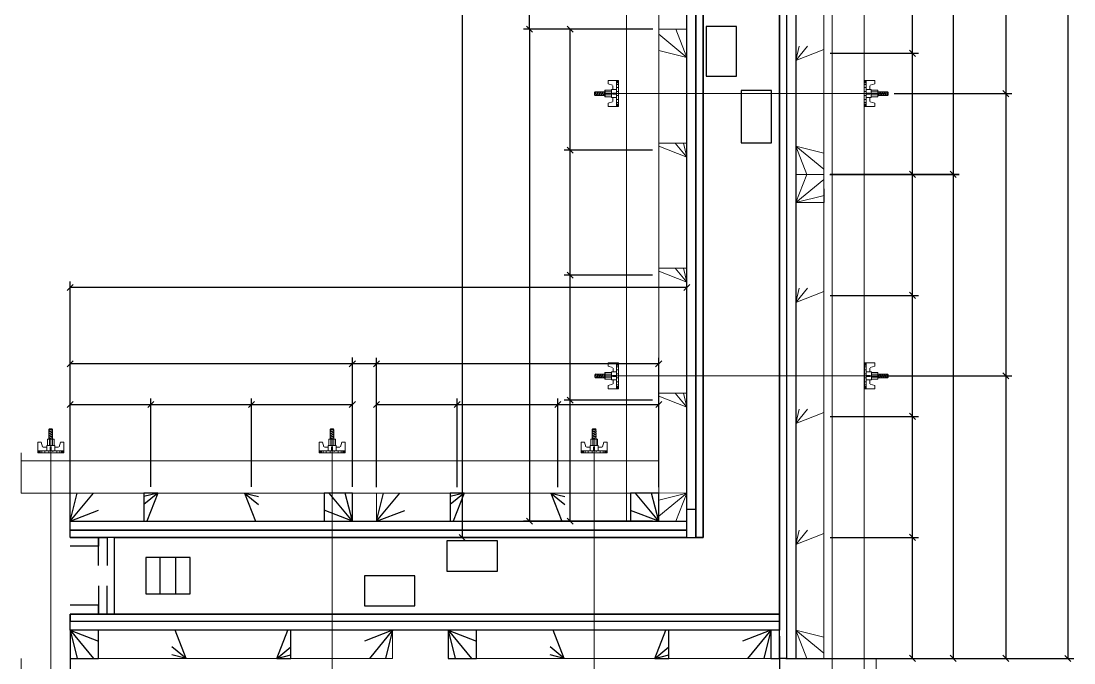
# Model space of a CAD drawing. Header units: metres. Extents: x 2743 to 9023, y 3809 to 6007.
# Drawn here: x 4937 to 5459, y 4221 to 4540 of the extents above; entities that cross this region are included whole.
import ezdxf

# ---------------------------------------------------------------- set-up
doc = ezdxf.new("R2010")
doc.units = ezdxf.units.M
for name, color, linetype in [('CHAPA', 7, 'Continuous'), ('CONCRETO', 7, 'Continuous'), ('COTA', 7, 'Continuous'), ('Hachura', 7, 'Continuous'), ('Madeira', 7, 'Continuous'), ('MEIO_PONT', 7, 'Continuous'), ('Perfil Metálico', 7, 'Continuous'), ('SARRAFO', 7, 'Continuous')]:
    doc.layers.add(name, color=color, linetype=linetype)

msp = doc.modelspace()

# ---------------------------------------------------------------- linework, layer by layer
at = {"layer": 'CHAPA', "color": 1, "lineweight": 25}
for p, q in [((5312.99, 4245.6), (5312.99, 4237.6)), ((5312.99, 4237.6), (5309.22, 4237.6))]:
    msp.add_line(p, q, dxfattribs=at)
for points in [[(5274.99, 4703.6), (5274.99, 4283.6), (5271.39, 4283.6), (5271.39, 4703.6)], [(5316.59, 4223.6), (5312.99, 4223.6), (5312.99, 4703.6), (5316.59, 4703.6)], [(5266.99, 4283.6), (4960.99, 4283.6), (4960.99, 4287.2), (5266.99, 4287.2)], [(4979.39, 4245.6), (4982.99, 4245.6), (4982.99, 4283.6), (4979.39, 4283.6)], [(5312.99, 4245.6), (4960.99, 4245.6), (4960.99, 4242), (5312.99, 4242)]]:
    msp.add_lwpolyline(points, dxfattribs=at)
at = {"layer": 'CONCRETO', "color": 2, "lineweight": 25}
msp.add_lwpolyline([(4982.99, 4245.6), (4982.99, 4283.6), (5274.99, 4283.6), (5274.99, 4681.6), (5312.99, 4681.6), (5312.99, 4245.6)], dxfattribs=at)
at = {"layer": 'COTA', "color": 241, "lineweight": 25}
for p, q in [((5155.51, 4703.6), (5155.51, 4283.6)), ((5399.13, 4703.61), (5399.13, 4463.62)), ((5456.02, 4703.6), (5456.02, 4223.6)), ((5425.17, 4623.59), (5425.17, 4503.62)), ((5378.93, 4523.62), (5378.93, 4583.62)), ((5188.86, 4535.61), (5188.86, 4543.62)), ((5250.01, 4535.61), (5185.86, 4535.61)), ((5249.99, 4535.61), (5185.86, 4535.61)), ((5188.86, 4535.61), (5188.86, 4291.61)), ((5250, 4535.61), (5206.06, 4535.61)), ((5209.06, 4475.61), (5209.06, 4535.61)), ((5337.99, 4523.62), (5381.93, 4523.62)), ((5337.99, 4523.62), (5381.93, 4523.62)), ((5378.93, 4463.62), (5378.93, 4523.62)), ((5369.8, 4503.62), (5428.17, 4503.62)), ((5369.8, 4503.62), (5428.17, 4503.62)), ((5425.17, 4503.62), (5425.17, 4363.68)), ((5250, 4475.61), (5206.06, 4475.61)), ((5250, 4475.61), (5206.06, 4475.61)), ((5209.06, 4413.61), (5209.06, 4475.61)), ((5337.98, 4463.61), (5402.13, 4463.61)), ((5337.99, 4463.61), (5381.93, 4463.61)), ((5338.01, 4463.62), (5381.93, 4463.62)), ((5338.01, 4463.62), (5402.13, 4463.62)), ((5378.93, 4403.62), (5378.93, 4463.61)), ((5399.13, 4463.61), (5399.13, 4223.62)), ((4960.99, 4286.6), (4960.99, 4410.47)), ((5250, 4413.61), (5206.06, 4413.61)), ((5250, 4413.61), (5206.06, 4413.61)), ((5209.06, 4351.61), (5209.06, 4413.61)), ((5266.99, 4286.6), (5266.99, 4410.47)), ((5266.99, 4407.47), (4960.99, 4407.47)), ((5337.99, 4403.62), (5381.93, 4403.62)), ((5337.99, 4403.62), (5381.93, 4403.62)), ((5378.93, 4343.62), (5378.93, 4403.62)), ((4960.99, 4308.57), (4960.99, 4372.72)), ((5100.99, 4308.59), (5100.99, 4372.72)), ((5100.99, 4308.6), (5100.99, 4372.7)), ((5112.99, 4308.56), (5112.99, 4372.7)), ((5112.99, 4308.58), (5112.99, 4372.7)), ((5252.98, 4308.58), (5252.98, 4372.7)), ((5100.99, 4369.72), (4960.99, 4369.72)), ((5112.99, 4369.7), (5100.99, 4369.7)), ((5252.98, 4369.7), (5112.99, 4369.7)), ((5358.03, 4363.68), (5428.17, 4363.68)), ((5358.03, 4363.68), (5428.17, 4363.68)), ((5425.17, 4363.68), (5425.17, 4223.62)), ((4960.99, 4308.6), (4960.99, 4352.53)), ((5000.99, 4308.6), (5000.99, 4352.53)), ((5000.99, 4308.6), (5000.99, 4352.53)), ((5050.99, 4308.6), (5050.99, 4352.53)), ((5050.99, 4308.6), (5050.99, 4352.53)), ((5100.99, 4308.59), (5100.99, 4352.53)), ((5112.99, 4308.58), (5112.99, 4352.51)), ((5152.99, 4308.58), (5152.99, 4352.51)), ((5152.99, 4308.58), (5152.99, 4352.51)), ((5202.99, 4308.58), (5202.99, 4352.51)), ((5202.99, 4308.58), (5202.99, 4352.51)), ((5250, 4351.61), (5206.06, 4351.61)), ((5250, 4351.61), (5206.06, 4351.61)), ((5209.06, 4291.61), (5209.06, 4351.61)), ((5252.99, 4308.58), (5252.99, 4352.51)), ((4960.99, 4349.53), (5000.99, 4349.53)), ((5000.99, 4349.53), (5050.99, 4349.53)), ((5050.99, 4349.53), (5100.99, 4349.53)), ((5112.99, 4349.51), (5152.99, 4349.51)), ((5152.99, 4349.51), (5202.99, 4349.51)), ((5202.99, 4349.51), (5252.99, 4349.51)), ((5337.99, 4343.62), (5381.93, 4343.62)), ((5337.99, 4343.62), (5381.93, 4343.62)), ((5378.93, 4283.62), (5378.93, 4343.62)), ((5249.99, 4291.61), (5185.86, 4291.61)), ((5249.99, 4291.61), (5206.06, 4291.61)), ((5337.99, 4283.62), (5381.93, 4283.62)), ((5337.99, 4283.62), (5381.93, 4283.62)), ((5378.93, 4223.62), (5378.93, 4283.62)), ((5263.99, 4283.6), (5152.51, 4283.6)), ((4960.99, 4234.56), (4960.99, 4087.19)), ((4960.99, 4234.56), (4960.99, 4120.73)), ((5312.99, 4234.6), (5312.99, 4087.19)), ((5315.99, 4223.6), (5459.02, 4223.6)), ((5337.99, 4223.62), (5428.17, 4223.62)), ((5338.01, 4223.62), (5381.93, 4223.62)), ((5338.01, 4223.62), (5402.13, 4223.62))]:
    msp.add_line(p, q, dxfattribs=at)
at = {"layer": 'COTA', "color": 0, "lineweight": 25}
for p, q in [((5190.36, 4534.11), (5187.36, 4537.11)), ((5187.36, 4537.11), (5190.36, 4534.11)), ((5210.56, 4534.11), (5207.56, 4537.11)), ((5380.43, 4522.12), (5377.43, 4525.12)), ((5377.43, 4525.12), (5380.43, 4522.12)), ((5423.67, 4505.12), (5426.67, 4502.12)), ((5426.67, 4502.12), (5423.67, 4505.12)), ((5210.56, 4474.11), (5207.56, 4477.11)), ((5207.56, 4477.11), (5210.56, 4474.11)), ((5377.43, 4465.12), (5380.43, 4462.12)), ((5380.43, 4462.11), (5377.43, 4465.11)), ((5397.63, 4465.12), (5400.63, 4462.12)), ((5400.63, 4462.11), (5397.63, 4465.11)), ((5210.56, 4412.11), (5207.56, 4415.11)), ((5207.56, 4415.11), (5210.56, 4412.11)), ((4962.49, 4408.97), (4959.49, 4405.97)), ((5265.49, 4405.97), (5268.49, 4408.97)), ((5380.43, 4402.12), (5377.43, 4405.12)), ((5377.43, 4405.12), (5380.43, 4402.12)), ((4962.49, 4371.22), (4959.49, 4368.22)), ((5099.49, 4368.22), (5102.49, 4371.22)), ((5102.49, 4371.2), (5099.49, 4368.2)), ((5114.49, 4371.2), (5111.49, 4368.2)), ((5111.49, 4368.2), (5114.49, 4371.2)), ((5251.48, 4368.2), (5254.48, 4371.2)), ((5423.67, 4365.18), (5426.67, 4362.18)), ((5426.67, 4362.18), (5423.67, 4365.18)), ((5210.56, 4350.11), (5207.56, 4353.11)), ((5207.56, 4353.11), (5210.56, 4350.11)), ((4962.49, 4351.03), (4959.49, 4348.03)), ((4999.49, 4348.03), (5002.49, 4351.03)), ((5002.49, 4351.03), (4999.49, 4348.03)), ((5049.49, 4348.03), (5052.49, 4351.03)), ((5052.49, 4351.03), (5049.49, 4348.03)), ((5099.49, 4348.03), (5102.49, 4351.03)), ((5114.49, 4351.01), (5111.49, 4348.01)), ((5151.49, 4348.01), (5154.49, 4351.01)), ((5154.49, 4351.01), (5151.49, 4348.01)), ((5201.49, 4348.01), (5204.49, 4351.01)), ((5204.49, 4351.01), (5201.49, 4348.01)), ((5251.49, 4348.01), (5254.49, 4351.01)), ((5380.43, 4342.12), (5377.43, 4345.12)), ((5377.43, 4345.12), (5380.43, 4342.12)), ((5187.36, 4293.11), (5190.36, 4290.11)), ((5207.56, 4293.11), (5210.56, 4290.11)), ((5154.01, 4285.1), (5157.01, 4282.1)), ((5380.43, 4282.12), (5377.43, 4285.12)), ((5377.43, 4285.12), (5380.43, 4282.12)), ((5377.43, 4225.12), (5380.43, 4222.12)), ((5397.63, 4225.12), (5400.63, 4222.12)), ((5423.67, 4225.12), (5426.67, 4222.12)), ((5454.52, 4225.1), (5457.52, 4222.1))]:
    msp.add_line(p, q, dxfattribs=at)
at = {"layer": 'COTA', "color": 180, "lineweight": 25}
for p, q in [((5291.54, 4536.93), (5276.54, 4536.93)), ((5276.54, 4536.93), (5276.54, 4512.27)), ((5291.54, 4512.27), (5291.54, 4536.93)), ((5276.54, 4512.27), (5291.54, 4512.27)), ((5308.99, 4505.24), (5293.99, 4505.24)), ((5293.99, 4505.24), (5293.99, 4479.24)), ((5308.99, 4479.24), (5308.99, 4505.24)), ((5293.99, 4479.24), (5308.99, 4479.24)), ((5172.95, 4281.9), (5147.95, 4281.9)), ((5147.95, 4281.9), (5147.95, 4266.9)), ((5172.95, 4266.9), (5172.95, 4281.9)), ((5013.48, 4273.6), (4998.48, 4273.6)), ((4998.48, 4273.6), (4998.48, 4255.6)), ((5020.48, 4273.6), (5005.48, 4273.6)), ((5005.48, 4273.6), (5005.48, 4255.6)), ((5013.48, 4255.6), (5013.48, 4273.6)), ((5020.48, 4255.6), (5020.48, 4273.6)), ((5132.03, 4264.6), (5107.03, 4264.6)), ((5107.03, 4264.6), (5107.03, 4249.6)), ((5132.03, 4249.6), (5132.03, 4264.6)), ((5147.95, 4266.9), (5172.95, 4266.9)), ((4998.48, 4255.6), (5013.48, 4255.6)), ((5005.48, 4255.6), (5020.48, 4255.6)), ((5107.03, 4249.6), (5132.03, 4249.6))]:
    msp.add_line(p, q, dxfattribs=at)
at = {"layer": 'Hachura', "color": 0, "lineweight": 9}
for p, q in [((5232.1, 4510.14), (5227.84, 4510.14)), ((5227.84, 4510.14), (5227.84, 4508.46)), ((5227.84, 4508.46), (5230.05, 4507.88)), ((5232.08, 4510), (5233.01, 4510)), ((5232.08, 4509.79), (5233.01, 4509.79)), ((5232.08, 4509.45), (5233.01, 4509.45)), ((5232.08, 4508.99), (5233.01, 4508.99)), ((5232.1, 4497.24), (5232.1, 4510.14)), ((5232.1, 4510.14), (5233, 4510.14)), ((5233, 4510.14), (5233, 4497.24)), ((5233, 4509.19), (5233, 4501.37)), ((5355, 4510.14), (5355, 4497.24)), ((5355.91, 4510.14), (5355, 4510.14)), ((5355.92, 4510), (5355, 4510)), ((5355.92, 4509.79), (5355, 4509.79)), ((5355.92, 4509.45), (5355, 4509.45)), ((5355, 4509.19), (5355, 4501.37)), ((5355.92, 4508.99), (5355, 4508.99)), ((5355.91, 4497.24), (5355.91, 4510.14)), ((5355.91, 4510.14), (5360.16, 4510.14)), ((5360.16, 4508.46), (5357.95, 4507.88)), ((5360.16, 4510.14), (5360.16, 4508.46)), ((5221.53, 4504.59), (5221.2, 4504.27)), ((5221.2, 4502.98), (5221.2, 4504.27)), ((5221.52, 4504.08), (5221.86, 4504.75)), ((5222.09, 4504.69), (5221.52, 4503.56)), ((5221.52, 4504.34), (5221.65, 4504.59)), ((5222.17, 4504.59), (5221.52, 4503.3)), ((5221.53, 4504.59), (5221.53, 4502.66)), ((5221.85, 4502.66), (5222.81, 4504.59)), ((5221.85, 4502.66), (5222.81, 4504.59)), ((5221.94, 4502.59), (5223.02, 4504.75)), ((5222.17, 4504.59), (5222.81, 4504.59)), ((5223.25, 4504.69), (5222.18, 4502.55)), ((5223.33, 4504.59), (5222.36, 4502.66)), ((5223.01, 4502.66), (5223.97, 4504.59)), ((5223.1, 4502.59), (5224.18, 4504.75)), ((5223.97, 4504.59), (5223.33, 4504.59)), ((5224.41, 4504.69), (5223.34, 4502.55)), ((5224.49, 4504.59), (5223.52, 4502.66)), ((5224.17, 4502.66), (5225.14, 4504.59)), ((5224.26, 4502.59), (5225.34, 4504.75)), ((5224.7, 4504.59), (5224.49, 4504.59)), ((5225.57, 4504.69), (5224.5, 4502.55)), ((5225.65, 4504.59), (5224.68, 4502.66)), ((5224.7, 4504.59), (5225.14, 4504.59)), ((5225.33, 4502.66), (5226.3, 4504.59)), ((5225.65, 4504.59), (5226.3, 4504.59)), ((5226.3, 4503.82), (5225.66, 4502.55)), ((5226.3, 4503.56), (5225.84, 4502.66)), ((5226.3, 4505.37), (5226.3, 4502.01)), ((5229.52, 4505.37), (5226.3, 4505.37)), ((5226.3, 4504.59), (5229.52, 4504.59)), ((5226.3, 4503.05), (5229.52, 4503.05)), ((5226.36, 4505.37), (5226.36, 4502.01)), ((5229.52, 4501.76), (5229.52, 4505.63)), ((5229.52, 4505.63), (5232.1, 4505.63)), ((5229.52, 4505.63), (5229.52, 4505.37)), ((5229.52, 4505.63), (5229.52, 4505.37)), ((5230.1, 4503.89), (5232.1, 4503.89)), ((5232.1, 4503.38), (5230.1, 4503.38)), ((5230.29, 4507.57), (5230.29, 4505.62)), ((5232.08, 4508.15), (5233.01, 4508.15)), ((5232.08, 4506.72), (5233, 4506.72)), ((5232.1, 4503.69), (5232.1, 4501.76)), ((5232.1, 4503.68), (5233, 4503.68)), ((5232.1, 4502.4), (5232.1, 4503.05)), ((5232.23, 4504.67), (5232.66, 4504.67)), ((5355.92, 4508.15), (5355, 4508.15)), ((5355.92, 4506.72), (5355, 4506.72)), ((5355.91, 4503.68), (5355, 4503.68)), ((5355.78, 4504.66), (5355.35, 4504.66)), ((5358.49, 4505.62), (5355.91, 4505.62)), ((5357.91, 4503.89), (5355.91, 4503.89)), ((5355.91, 4503.69), (5355.91, 4501.75)), ((5355.91, 4503.38), (5357.91, 4503.38)), ((5355.91, 4502.4), (5355.91, 4503.04)), ((5357.71, 4507.57), (5357.71, 4505.62)), ((5358.49, 4501.75), (5358.49, 4505.62)), ((5358.49, 4505.62), (5358.49, 4505.37)), ((5358.49, 4505.62), (5358.49, 4505.37)), ((5358.49, 4505.37), (5361.71, 4505.37)), ((5361.71, 4504.59), (5358.49, 4504.59)), ((5361.71, 4503.04), (5358.49, 4503.04)), ((5361.64, 4505.37), (5361.64, 4502.01)), ((5361.71, 4505.37), (5361.71, 4502.01)), ((5362.36, 4504.59), (5361.71, 4504.59)), ((5362.68, 4502.66), (5361.71, 4504.59)), ((5361.71, 4503.82), (5362.34, 4502.55)), ((5361.71, 4503.56), (5362.16, 4502.66)), ((5362.36, 4504.59), (5363.32, 4502.66)), ((5362.43, 4504.69), (5363.5, 4502.55)), ((5363.75, 4502.59), (5362.66, 4504.75)), ((5363.3, 4504.59), (5362.87, 4504.59)), ((5363.84, 4502.66), (5362.87, 4504.59)), ((5363.3, 4504.59), (5363.52, 4504.59)), ((5363.52, 4504.59), (5364.48, 4502.66)), ((5363.6, 4504.69), (5364.67, 4502.55)), ((5364.91, 4502.59), (5363.82, 4504.75)), ((5364.03, 4504.59), (5364.68, 4504.59)), ((5365, 4502.66), (5364.03, 4504.59)), ((5364.68, 4504.59), (5365.64, 4502.66)), ((5364.76, 4504.69), (5365.83, 4502.55)), ((5366.07, 4502.59), (5364.98, 4504.75)), ((5366.16, 4502.66), (5365.19, 4504.59)), ((5365.84, 4504.59), (5365.19, 4504.59)), ((5366.16, 4502.66), (5365.19, 4504.59)), ((5365.84, 4504.59), (5366.48, 4503.3)), ((5365.92, 4504.69), (5366.48, 4503.56)), ((5366.48, 4504.08), (5366.15, 4504.75)), ((5366.48, 4504.33), (5366.35, 4504.59)), ((5366.48, 4504.59), (5366.8, 4504.27)), ((5366.48, 4504.59), (5366.48, 4502.66)), ((5366.8, 4502.98), (5366.8, 4504.27)), ((5221.53, 4502.66), (5221.2, 4502.98)), ((5221.85, 4502.66), (5221.52, 4502.66)), ((5223.01, 4502.66), (5222.36, 4502.66)), ((5224.17, 4502.66), (5223.52, 4502.66)), ((5223.73, 4502.66), (5223.52, 4502.66)), ((5225.33, 4502.66), (5224.68, 4502.66)), ((5226.3, 4502.66), (5225.84, 4502.66)), ((5226.3, 4502.01), (5229.52, 4502.01)), ((5227.84, 4498.92), (5230.05, 4499.5)), ((5227.84, 4497.24), (5227.84, 4498.92)), ((5232.1, 4501.76), (5229.52, 4501.76)), ((5230.29, 4499.81), (5230.29, 4501.76)), ((5232.08, 4500.65), (5233.01, 4500.65)), ((5232.08, 4499.24), (5233.01, 4499.24)), ((5232.08, 4498.39), (5233.01, 4498.39)), ((5232.08, 4497.93), (5233.01, 4497.93)), ((5232.1, 4497.24), (5232.1, 4502.4)), ((5232.42, 4502.73), (5232.21, 4502.73)), ((5232.85, 4502.73), (5232.42, 4502.73)), ((5355.92, 4500.65), (5355, 4500.65)), ((5355.92, 4499.23), (5355, 4499.23)), ((5355.92, 4498.39), (5355, 4498.39)), ((5355.92, 4497.93), (5355, 4497.93)), ((5355.15, 4502.73), (5355.59, 4502.73)), ((5355.59, 4502.73), (5355.8, 4502.73)), ((5355.91, 4497.24), (5355.91, 4502.4)), ((5355.91, 4501.75), (5358.49, 4501.75)), ((5357.71, 4499.81), (5357.71, 4501.75)), ((5360.16, 4498.92), (5357.95, 4499.5)), ((5361.71, 4502.01), (5358.49, 4502.01)), ((5360.16, 4497.24), (5360.16, 4498.92)), ((5361.71, 4502.66), (5362.16, 4502.66)), ((5362.68, 4502.66), (5363.32, 4502.66)), ((5363.84, 4502.66), (5364.48, 4502.66)), ((5364.27, 4502.66), (5364.48, 4502.66)), ((5365, 4502.66), (5365.64, 4502.66)), ((5366.16, 4502.66), (5366.48, 4502.66)), ((5366.48, 4502.66), (5366.8, 4502.98)), ((5233, 4497.24), (5227.87, 4497.24)), ((5232.08, 4497.59), (5233.01, 4497.59)), ((5232.08, 4497.38), (5233.01, 4497.38)), ((5355.92, 4497.59), (5355, 4497.59)), ((5355.92, 4497.38), (5355, 4497.38)), ((5355, 4497.24), (5360.14, 4497.24)), ((5232.13, 4370.14), (5227.87, 4370.14)), ((5227.87, 4370.14), (5227.87, 4368.46)), ((5227.87, 4368.46), (5230.08, 4367.88)), ((5230.32, 4367.57), (5230.32, 4365.62)), ((5232.11, 4370), (5233.04, 4370)), ((5232.11, 4369.79), (5233.04, 4369.79)), ((5232.11, 4369.45), (5233.04, 4369.45)), ((5232.11, 4368.99), (5233.04, 4368.99)), ((5232.11, 4368.15), (5233.04, 4368.15)), ((5232.13, 4357.24), (5232.13, 4370.14)), ((5232.13, 4370.14), (5233.03, 4370.14)), ((5233.03, 4370.14), (5233.03, 4357.24)), ((5233.03, 4369.19), (5233.03, 4361.37)), ((5355.95, 4370), (5355.02, 4370)), ((5355.95, 4369.79), (5355.02, 4369.79)), ((5355.95, 4369.45), (5355.02, 4369.45)), ((5355.95, 4368.99), (5355.02, 4368.99)), ((5355.95, 4368.15), (5355.02, 4368.15)), ((5355.03, 4370.14), (5355.03, 4357.24)), ((5355.93, 4370.14), (5355.03, 4370.14)), ((5355.03, 4369.19), (5355.03, 4361.37)), ((5355.93, 4357.24), (5355.93, 4370.14)), ((5355.93, 4370.14), (5360.19, 4370.14)), ((5357.74, 4367.57), (5357.74, 4365.62)), ((5360.19, 4368.46), (5357.98, 4367.88)), ((5360.19, 4370.14), (5360.19, 4368.46)), ((5221.55, 4364.59), (5221.23, 4364.27)), ((5221.23, 4362.98), (5221.23, 4364.27)), ((5221.55, 4362.66), (5221.23, 4362.98)), ((5221.55, 4364.08), (5221.89, 4364.75)), ((5222.12, 4364.69), (5221.55, 4363.56)), ((5221.55, 4364.34), (5221.68, 4364.59)), ((5222.2, 4364.59), (5221.55, 4363.3)), ((5221.55, 4364.59), (5221.55, 4362.66)), ((5221.87, 4362.66), (5221.55, 4362.66)), ((5221.87, 4362.66), (5222.84, 4364.59)), ((5221.87, 4362.66), (5222.84, 4364.59)), ((5221.97, 4362.59), (5223.05, 4364.75)), ((5222.2, 4364.59), (5222.84, 4364.59)), ((5223.28, 4364.69), (5222.21, 4362.55)), ((5223.36, 4364.59), (5222.39, 4362.66)), ((5223.03, 4362.66), (5222.39, 4362.66)), ((5223.03, 4362.66), (5224, 4364.59)), ((5223.13, 4362.59), (5224.21, 4364.75)), ((5224, 4364.59), (5223.36, 4364.59)), ((5224.44, 4364.69), (5223.37, 4362.55)), ((5224.52, 4364.59), (5223.55, 4362.66)), ((5224.19, 4362.66), (5223.55, 4362.66)), ((5223.76, 4362.66), (5223.55, 4362.66)), ((5224.19, 4362.66), (5225.16, 4364.59)), ((5224.29, 4362.59), (5225.37, 4364.75)), ((5224.73, 4364.59), (5224.52, 4364.59)), ((5225.6, 4364.69), (5224.53, 4362.55)), ((5225.68, 4364.59), (5224.71, 4362.66)), ((5225.36, 4362.66), (5224.71, 4362.66)), ((5224.73, 4364.59), (5225.16, 4364.59)), ((5225.36, 4362.66), (5226.32, 4364.59)), ((5225.68, 4364.59), (5226.32, 4364.59)), ((5226.32, 4363.82), (5225.69, 4362.55)), ((5226.32, 4363.56), (5225.87, 4362.66)), ((5226.32, 4362.66), (5225.87, 4362.66)), ((5226.32, 4365.37), (5226.32, 4362.01)), ((5229.55, 4365.37), (5226.32, 4365.37)), ((5226.32, 4364.59), (5229.55, 4364.59)), ((5226.32, 4363.05), (5229.55, 4363.05)), ((5226.32, 4362.01), (5229.55, 4362.01)), ((5226.39, 4365.37), (5226.39, 4362.01)), ((5229.55, 4361.76), (5229.55, 4365.63)), ((5229.55, 4365.63), (5232.13, 4365.63)), ((5229.55, 4365.63), (5229.55, 4365.37)), ((5229.55, 4365.63), (5229.55, 4365.37)), ((5230.13, 4363.89), (5232.13, 4363.89)), ((5232.13, 4363.38), (5230.13, 4363.38)), ((5232.11, 4366.72), (5233.03, 4366.72)), ((5232.13, 4363.69), (5232.13, 4361.76)), ((5232.13, 4363.68), (5233.03, 4363.68)), ((5232.13, 4362.4), (5232.13, 4363.05)), ((5232.13, 4357.24), (5232.13, 4362.4)), ((5232.45, 4362.73), (5232.24, 4362.73)), ((5232.25, 4364.67), (5232.69, 4364.67)), ((5232.88, 4362.73), (5232.45, 4362.73)), ((5355.95, 4366.72), (5355.03, 4366.72)), ((5355.93, 4363.68), (5355.03, 4363.68)), ((5355.18, 4362.73), (5355.61, 4362.73)), ((5355.81, 4364.66), (5355.37, 4364.66)), ((5355.61, 4362.73), (5355.83, 4362.73)), ((5358.51, 4365.62), (5355.93, 4365.62)), ((5357.93, 4363.89), (5355.93, 4363.89)), ((5355.93, 4363.69), (5355.93, 4361.75)), ((5355.93, 4363.38), (5357.93, 4363.38)), ((5355.93, 4362.4), (5355.93, 4363.04)), ((5355.93, 4357.24), (5355.93, 4362.4)), ((5358.51, 4361.75), (5358.51, 4365.62)), ((5358.51, 4365.62), (5358.51, 4365.37)), ((5358.51, 4365.62), (5358.51, 4365.37)), ((5358.51, 4365.37), (5361.74, 4365.37)), ((5361.74, 4364.59), (5358.51, 4364.59)), ((5361.74, 4363.04), (5358.51, 4363.04)), ((5361.74, 4362.01), (5358.51, 4362.01)), ((5361.67, 4365.37), (5361.67, 4362.01)), ((5361.74, 4365.37), (5361.74, 4362.01)), ((5362.38, 4364.59), (5361.74, 4364.59)), ((5362.7, 4362.66), (5361.74, 4364.59)), ((5361.74, 4363.82), (5362.37, 4362.55)), ((5361.74, 4363.56), (5362.19, 4362.66)), ((5361.74, 4362.66), (5362.19, 4362.66)), ((5362.38, 4364.59), (5363.35, 4362.66)), ((5362.46, 4364.69), (5363.53, 4362.55)), ((5363.77, 4362.59), (5362.69, 4364.75)), ((5362.7, 4362.66), (5363.35, 4362.66)), ((5363.33, 4364.59), (5362.9, 4364.59)), ((5363.87, 4362.66), (5362.9, 4364.59)), ((5363.33, 4364.59), (5363.54, 4364.59)), ((5363.54, 4364.59), (5364.51, 4362.66)), ((5363.62, 4364.69), (5364.69, 4362.55)), ((5364.93, 4362.59), (5363.85, 4364.75)), ((5363.87, 4362.66), (5364.51, 4362.66)), ((5364.06, 4364.59), (5364.7, 4364.59)), ((5365.03, 4362.66), (5364.06, 4364.59)), ((5364.3, 4362.66), (5364.51, 4362.66)), ((5364.7, 4364.59), (5365.67, 4362.66)), ((5364.78, 4364.69), (5365.85, 4362.55)), ((5366.09, 4362.59), (5365.01, 4364.75)), ((5365.03, 4362.66), (5365.67, 4362.66)), ((5366.19, 4362.66), (5365.22, 4364.59)), ((5365.86, 4364.59), (5365.22, 4364.59)), ((5366.19, 4362.66), (5365.22, 4364.59)), ((5365.86, 4364.59), (5366.51, 4363.3)), ((5365.94, 4364.69), (5366.51, 4363.56)), ((5366.51, 4364.08), (5366.17, 4364.75)), ((5366.19, 4362.66), (5366.51, 4362.66)), ((5366.51, 4364.33), (5366.38, 4364.59)), ((5366.51, 4364.59), (5366.83, 4364.27)), ((5366.51, 4364.59), (5366.51, 4362.66)), ((5366.51, 4362.66), (5366.83, 4362.98)), ((5366.83, 4362.98), (5366.83, 4364.27)), ((5227.87, 4358.92), (5230.08, 4359.5)), ((5227.87, 4357.24), (5227.87, 4358.92)), ((5233.03, 4357.24), (5227.89, 4357.24)), ((5232.13, 4361.76), (5229.55, 4361.76)), ((5230.32, 4359.81), (5230.32, 4361.76)), ((5232.11, 4360.65), (5233.04, 4360.65)), ((5232.11, 4359.24), (5233.04, 4359.24)), ((5232.11, 4358.39), (5233.04, 4358.39)), ((5232.11, 4357.93), (5233.04, 4357.93)), ((5232.11, 4357.59), (5233.04, 4357.59)), ((5232.11, 4357.38), (5233.04, 4357.38)), ((5355.95, 4360.65), (5355.02, 4360.65)), ((5355.95, 4359.23), (5355.02, 4359.23)), ((5355.95, 4358.39), (5355.02, 4358.39)), ((5355.95, 4357.93), (5355.02, 4357.93)), ((5355.95, 4357.59), (5355.02, 4357.59)), ((5355.95, 4357.38), (5355.02, 4357.38)), ((5355.03, 4357.24), (5360.17, 4357.24)), ((5355.93, 4361.75), (5358.51, 4361.75)), ((5357.74, 4359.81), (5357.74, 4361.75)), ((5360.19, 4358.92), (5357.98, 4359.5)), ((5360.19, 4357.24), (5360.19, 4358.92)), ((4952.39, 4335.35), (4950.25, 4336.42)), ((4950.29, 4336.66), (4952.45, 4335.58)), ((4950.36, 4337.08), (4950.68, 4337.4)), ((4950.36, 4336.76), (4950.36, 4337.08)), ((4952.29, 4337.08), (4950.36, 4337.08)), ((4950.36, 4336.76), (4952.3, 4335.79)), ((4950.36, 4336.76), (4952.3, 4335.79)), ((4950.36, 4335.59), (4950.36, 4336.24)), ((4952.3, 4335.27), (4950.36, 4336.24)), ((4950.68, 4337.4), (4951.97, 4337.4)), ((4952.3, 4336.43), (4951.01, 4337.08)), ((4952.39, 4336.51), (4951.26, 4337.08)), ((4951.78, 4337.08), (4952.45, 4336.74)), ((4952.29, 4337.08), (4951.97, 4337.4)), ((4952.04, 4337.08), (4952.3, 4336.95)), ((4952.3, 4336.43), (4952.3, 4335.79)), ((5091.99, 4335.35), (5089.85, 4336.42)), ((5089.89, 4336.66), (5092.05, 4335.58)), ((5089.96, 4337.08), (5090.28, 4337.4)), ((5089.96, 4336.76), (5089.96, 4337.08)), ((5091.89, 4337.08), (5089.96, 4337.08)), ((5089.96, 4336.76), (5091.89, 4335.79)), ((5089.96, 4336.76), (5091.89, 4335.79)), ((5089.96, 4335.59), (5089.96, 4336.24)), ((5091.89, 4335.27), (5089.96, 4336.24)), ((5090.28, 4337.4), (5091.57, 4337.4)), ((5091.89, 4336.43), (5090.6, 4337.08)), ((5091.99, 4336.51), (5090.86, 4337.08)), ((5091.38, 4337.08), (5092.05, 4336.74)), ((5091.89, 4337.08), (5091.57, 4337.4)), ((5091.64, 4337.08), (5091.89, 4336.95)), ((5091.89, 4336.43), (5091.89, 4335.79)), ((5221.99, 4335.35), (5219.85, 4336.42)), ((5219.89, 4336.66), (5222.05, 4335.58)), ((5219.96, 4337.08), (5220.28, 4337.4)), ((5219.96, 4336.76), (5219.96, 4337.08)), ((5221.89, 4337.08), (5219.96, 4337.08)), ((5219.96, 4336.76), (5221.89, 4335.79)), ((5219.96, 4336.76), (5221.89, 4335.79)), ((5219.96, 4335.59), (5219.96, 4336.24)), ((5221.89, 4335.27), (5219.96, 4336.24)), ((5220.28, 4337.4), (5221.57, 4337.4)), ((5221.89, 4336.43), (5220.6, 4337.08)), ((5221.99, 4336.51), (5220.86, 4337.08)), ((5221.38, 4337.08), (5222.05, 4336.74)), ((5221.89, 4337.08), (5221.57, 4337.4)), ((5221.64, 4337.08), (5221.89, 4336.95)), ((5221.89, 4336.43), (5221.89, 4335.79)), ((4944.94, 4330.76), (4946.62, 4330.76)), ((4944.95, 4325.6), (4944.95, 4330.74)), ((4946.62, 4330.76), (4947.2, 4328.55)), ((4953.07, 4332.31), (4949.72, 4332.31)), ((4949.72, 4332.31), (4949.72, 4329.08)), ((4953.07, 4332.24), (4949.72, 4332.24)), ((4952.39, 4334.19), (4950.25, 4335.26)), ((4952.39, 4333.03), (4950.25, 4334.1)), ((4951.52, 4332.31), (4950.25, 4332.94)), ((4950.29, 4335.5), (4952.45, 4334.42)), ((4950.29, 4334.34), (4952.45, 4333.26)), ((4950.36, 4335.59), (4952.3, 4334.63)), ((4950.36, 4334.43), (4950.36, 4335.08)), ((4952.3, 4334.11), (4950.36, 4335.08)), ((4950.36, 4334.87), (4950.36, 4335.08)), ((4950.36, 4334.43), (4952.3, 4333.47)), ((4950.36, 4333.27), (4950.36, 4333.92)), ((4952.3, 4332.95), (4950.36, 4333.92)), ((4950.36, 4333.27), (4952.3, 4332.31)), ((4951.26, 4332.31), (4950.36, 4332.76)), ((4950.36, 4332.31), (4950.36, 4332.76)), ((4950.75, 4332.31), (4950.75, 4329.08)), ((4952.3, 4334.63), (4952.3, 4335.27)), ((4952.3, 4333.9), (4952.3, 4334.11)), ((4952.3, 4333.9), (4952.3, 4333.47)), ((4952.3, 4332.95), (4952.3, 4332.31)), ((4952.3, 4332.31), (4952.3, 4329.08)), ((4953.07, 4329.08), (4953.07, 4332.31)), ((4956.16, 4330.76), (4955.58, 4328.55)), ((4957.84, 4330.76), (4956.16, 4330.76)), ((4957.84, 4326.5), (4957.84, 4330.76)), ((5084.54, 4330.76), (5086.22, 4330.76)), ((5084.55, 4325.6), (5084.55, 4330.74)), ((5086.22, 4330.76), (5086.8, 4328.55)), ((5092.67, 4332.31), (5089.31, 4332.31)), ((5089.31, 4332.31), (5089.31, 4329.08)), ((5092.67, 4332.24), (5089.31, 4332.24)), ((5091.99, 4334.19), (5089.85, 4335.26)), ((5091.99, 4333.03), (5089.85, 4334.1)), ((5091.12, 4332.31), (5089.85, 4332.94)), ((5089.89, 4335.5), (5092.05, 4334.42)), ((5089.89, 4334.34), (5092.05, 4333.26)), ((5089.96, 4335.59), (5091.89, 4334.63)), ((5089.96, 4334.43), (5089.96, 4335.08)), ((5091.89, 4334.11), (5089.96, 4335.08)), ((5089.96, 4334.87), (5089.96, 4335.08)), ((5089.96, 4334.43), (5091.89, 4333.47)), ((5089.96, 4333.27), (5089.96, 4333.92)), ((5091.89, 4332.95), (5089.96, 4333.92)), ((5089.96, 4333.27), (5091.89, 4332.31)), ((5090.86, 4332.31), (5089.96, 4332.76)), ((5089.96, 4332.31), (5089.96, 4332.76)), ((5090.35, 4332.31), (5090.35, 4329.08)), ((5091.89, 4334.63), (5091.89, 4335.27)), ((5091.89, 4333.9), (5091.89, 4334.11)), ((5091.89, 4333.9), (5091.89, 4333.47)), ((5091.89, 4332.95), (5091.89, 4332.31)), ((5091.89, 4332.31), (5091.89, 4329.08)), ((5092.67, 4329.08), (5092.67, 4332.31)), ((5095.76, 4330.76), (5095.18, 4328.55)), ((5097.44, 4330.76), (5095.76, 4330.76)), ((5097.44, 4326.5), (5097.44, 4330.76)), ((5214.54, 4330.76), (5216.22, 4330.76)), ((5214.55, 4325.6), (5214.55, 4330.74)), ((5216.22, 4330.76), (5216.8, 4328.55)), ((5222.67, 4332.31), (5219.31, 4332.31)), ((5219.31, 4332.31), (5219.31, 4329.08)), ((5222.67, 4332.24), (5219.31, 4332.24)), ((5221.99, 4334.19), (5219.85, 4335.26)), ((5221.99, 4333.03), (5219.85, 4334.1)), ((5221.12, 4332.31), (5219.85, 4332.94)), ((5219.89, 4335.5), (5222.05, 4334.42)), ((5219.89, 4334.34), (5222.05, 4333.26)), ((5219.96, 4335.59), (5221.89, 4334.63)), ((5219.96, 4334.43), (5219.96, 4335.08)), ((5221.89, 4334.11), (5219.96, 4335.08)), ((5219.96, 4334.87), (5219.96, 4335.08)), ((5219.96, 4334.43), (5221.89, 4333.47)), ((5219.96, 4333.27), (5219.96, 4333.92)), ((5221.89, 4332.95), (5219.96, 4333.92)), ((5219.96, 4333.27), (5221.89, 4332.31)), ((5220.86, 4332.31), (5219.96, 4332.76)), ((5219.96, 4332.31), (5219.96, 4332.76)), ((5220.35, 4332.31), (5220.35, 4329.08)), ((5221.89, 4334.63), (5221.89, 4335.27)), ((5221.89, 4333.9), (5221.89, 4334.11)), ((5221.89, 4333.9), (5221.89, 4333.47)), ((5221.89, 4332.95), (5221.89, 4332.31)), ((5221.89, 4332.31), (5221.89, 4329.08)), ((5222.67, 4329.08), (5222.67, 4332.31)), ((5225.76, 4330.76), (5225.18, 4328.55)), ((5227.44, 4330.76), (5225.76, 4330.76)), ((5227.44, 4326.5), (5227.44, 4330.76)), ((4944.94, 4326.5), (4957.84, 4326.5)), ((4944.94, 4326.5), (4950.1, 4326.5)), ((4957.84, 4325.6), (4944.95, 4325.6)), ((4945.08, 4326.52), (4945.08, 4325.59)), ((4945.29, 4326.52), (4945.29, 4325.59)), ((4945.63, 4326.52), (4945.63, 4325.59)), ((4946.09, 4326.52), (4946.09, 4325.59)), ((4946.94, 4326.52), (4946.94, 4325.59)), ((4947.51, 4328.31), (4949.46, 4328.31)), ((4948.35, 4326.52), (4948.35, 4325.59)), ((4956.89, 4325.6), (4949.07, 4325.6)), ((4949.46, 4329.08), (4953.33, 4329.08)), ((4949.46, 4326.5), (4949.46, 4329.08)), ((4951.39, 4326.5), (4949.46, 4326.5)), ((4950.1, 4326.5), (4950.75, 4326.5)), ((4950.43, 4326.18), (4950.43, 4326.39)), ((4950.43, 4325.75), (4950.43, 4326.18)), ((4951.08, 4326.5), (4951.08, 4328.5)), ((4951.39, 4326.5), (4951.39, 4325.6)), ((4951.6, 4328.5), (4951.6, 4326.5)), ((4952.37, 4326.38), (4952.37, 4325.94)), ((4953.33, 4329.08), (4953.07, 4329.08)), ((4953.33, 4329.08), (4953.07, 4329.08)), ((4955.27, 4328.31), (4953.32, 4328.31)), ((4953.33, 4329.08), (4953.33, 4326.5)), ((4954.42, 4326.52), (4954.42, 4325.6)), ((4955.85, 4326.52), (4955.85, 4325.59)), ((4956.69, 4326.52), (4956.69, 4325.59)), ((4957.16, 4326.52), (4957.16, 4325.59)), ((4957.49, 4326.52), (4957.49, 4325.59)), ((4957.7, 4326.52), (4957.7, 4325.59)), ((4957.84, 4326.5), (4957.84, 4325.6)), ((5084.54, 4326.5), (5097.44, 4326.5)), ((5084.54, 4326.5), (5089.7, 4326.5)), ((5097.44, 4325.6), (5084.55, 4325.6)), ((5084.68, 4326.52), (5084.68, 4325.59)), ((5084.89, 4326.52), (5084.89, 4325.59)), ((5085.23, 4326.52), (5085.23, 4325.59)), ((5085.69, 4326.52), (5085.69, 4325.59)), ((5086.54, 4326.52), (5086.54, 4325.59)), ((5087.11, 4328.31), (5089.06, 4328.31)), ((5087.95, 4326.52), (5087.95, 4325.59)), ((5096.49, 4325.6), (5088.67, 4325.6)), ((5089.06, 4329.08), (5092.93, 4329.08)), ((5089.06, 4326.5), (5089.06, 4329.08)), ((5090.99, 4326.5), (5089.06, 4326.5)), ((5089.7, 4326.5), (5090.35, 4326.5)), ((5090.03, 4326.18), (5090.03, 4326.39)), ((5090.03, 4325.75), (5090.03, 4326.18)), ((5090.68, 4326.5), (5090.68, 4328.5)), ((5090.99, 4326.5), (5090.99, 4325.6)), ((5091.2, 4328.5), (5091.2, 4326.5)), ((5091.97, 4326.38), (5091.97, 4325.94)), ((5092.93, 4329.08), (5092.67, 4329.08)), ((5092.93, 4329.08), (5092.67, 4329.08)), ((5094.87, 4328.31), (5092.92, 4328.31)), ((5092.93, 4329.08), (5092.93, 4326.5)), ((5094.02, 4326.52), (5094.02, 4325.6)), ((5095.45, 4326.52), (5095.45, 4325.59)), ((5096.29, 4326.52), (5096.29, 4325.59)), ((5096.76, 4326.52), (5096.76, 4325.59)), ((5097.09, 4326.52), (5097.09, 4325.59)), ((5097.3, 4326.52), (5097.3, 4325.59)), ((5097.44, 4326.5), (5097.44, 4325.6)), ((5214.54, 4326.5), (5227.44, 4326.5)), ((5214.54, 4326.5), (5219.7, 4326.5)), ((5227.44, 4325.6), (5214.55, 4325.6)), ((5214.68, 4326.52), (5214.68, 4325.59)), ((5214.89, 4326.52), (5214.89, 4325.59)), ((5215.23, 4326.52), (5215.23, 4325.59)), ((5215.69, 4326.52), (5215.69, 4325.59)), ((5216.54, 4326.52), (5216.54, 4325.59)), ((5217.11, 4328.31), (5219.06, 4328.31)), ((5217.95, 4326.52), (5217.95, 4325.59)), ((5226.49, 4325.6), (5218.67, 4325.6)), ((5219.06, 4329.08), (5222.93, 4329.08)), ((5219.06, 4326.5), (5219.06, 4329.08)), ((5220.99, 4326.5), (5219.06, 4326.5)), ((5219.7, 4326.5), (5220.35, 4326.5)), ((5220.03, 4326.18), (5220.03, 4326.39)), ((5220.03, 4325.75), (5220.03, 4326.18)), ((5220.68, 4326.5), (5220.68, 4328.5)), ((5220.99, 4326.5), (5220.99, 4325.6)), ((5221.2, 4328.5), (5221.2, 4326.5)), ((5221.97, 4326.38), (5221.97, 4325.94)), ((5222.93, 4329.08), (5222.67, 4329.08)), ((5222.93, 4329.08), (5222.67, 4329.08)), ((5224.87, 4328.31), (5222.92, 4328.31)), ((5222.93, 4329.08), (5222.93, 4326.5)), ((5224.02, 4326.52), (5224.02, 4325.6)), ((5225.45, 4326.52), (5225.45, 4325.59)), ((5226.29, 4326.52), (5226.29, 4325.59)), ((5226.76, 4326.52), (5226.76, 4325.59)), ((5227.09, 4326.52), (5227.09, 4325.59)), ((5227.3, 4326.52), (5227.3, 4325.59)), ((5227.44, 4326.5), (5227.44, 4325.6))]:
    msp.add_line(p, q, dxfattribs=at)
at = {"layer": 'Hachura', "color": 251, "lineweight": 9}
for p, q in [((5365.81, 4503.68), (5226.01, 4503.68)), ((5365.83, 4363.68), (5226.03, 4363.68)), ((4951.39, 4192.8), (4951.38, 4332.6)), ((5090.99, 4192.82), (5090.98, 4332.62)), ((5220.99, 4192.82), (5220.98, 4332.62))]:
    msp.add_line(p, q, dxfattribs=at)
at = {"layer": 'Madeira', "color": 126, "lineweight": 18}
for p, q in [((5266.98, 4521.59), (5261.57, 4535.6)), ((5266.98, 4521.59), (5252.99, 4533.12)), ((5266.98, 4521.59), (5252.99, 4525.09)), ((5321, 4520.11), (5326.75, 4527.11)), ((5321, 4520.11), (5322.73, 4527.11)), ((5321, 4520.11), (5334.99, 4525.55)), ((5266.99, 4472.1), (5253, 4477.54)), ((5266.99, 4472.1), (5261.24, 4479.1)), ((5266.99, 4472.1), (5265.26, 4479.1)), ((5320.99, 4477.61), (5335, 4466.11)), ((5320.99, 4477.61), (5334.99, 4474.14)), ((5320.99, 4477.61), (5326.43, 4463.61)), ((5321.01, 4449.6), (5326.42, 4463.6)), ((5321.01, 4449.6), (5335, 4461.13)), ((5321.01, 4449.6), (5335.01, 4453.1)), ((5266.99, 4410.1), (5253, 4415.54)), ((5266.99, 4410.1), (5261.24, 4417.1)), ((5266.99, 4410.1), (5265.26, 4417.1)), ((5321, 4400.11), (5326.75, 4407.11)), ((5321, 4400.11), (5322.73, 4407.11)), ((5321, 4400.11), (5334.99, 4405.55)), ((5266.99, 4348.1), (5253, 4353.54)), ((5266.99, 4348.1), (5261.24, 4355.1)), ((5266.99, 4348.1), (5265.26, 4355.1)), ((5321, 4340.11), (5326.75, 4347.11)), ((5321, 4340.11), (5322.73, 4347.11)), ((5321, 4340.11), (5334.99, 4345.55)), ((5267, 4305.6), (5252.99, 4294.1)), ((5267, 4305.6), (5253, 4302.13)), ((5267, 4305.6), (5261.56, 4291.6)), ((5321, 4280.11), (5326.75, 4287.11)), ((5321, 4280.11), (5322.73, 4287.11)), ((5321, 4280.11), (5334.99, 4285.55)), ((5320.99, 4237.61), (5335, 4226.11)), ((5320.99, 4237.61), (5334.99, 4234.14)), ((5320.99, 4237.61), (5326.43, 4223.61))]:
    msp.add_line(p, q, dxfattribs=at)
for points in [[(5321, 4463.61), (5335, 4463.62), (5334.99, 4703.61), (5320.99, 4703.6)], [(5266.99, 4291.6), (5252.99, 4291.61), (5253, 4535.61), (5267, 4535.59)], [(5266.99, 4472.1), (5267, 4479.1), (5253, 4479.11), (5252.99, 4472.11)], [(5321, 4223.61), (5335, 4223.62), (5334.99, 4463.61), (5320.99, 4463.6)], [(5321.01, 4449.6), (5335.01, 4449.61), (5334.99, 4463.61), (5320.99, 4463.6)], [(5266.99, 4410.1), (5267, 4417.1), (5253, 4417.11), (5252.99, 4410.11)], [(5266.99, 4348.1), (5267, 4355.1), (5253, 4355.11), (5252.99, 4348.11)], [(4960.99, 4291.6), (4960.99, 4305.6), (5100.99, 4305.6), (5100.99, 4291.6)], [(5112.99, 4291.58), (5112.99, 4305.58), (5252.99, 4305.58), (5252.99, 4291.58)], [(5267, 4305.6), (5253, 4305.61), (5252.99, 4291.61), (5266.99, 4291.6)], [(5120.99, 4237.56), (5120.99, 4223.56), (4960.99, 4223.56), (4960.99, 4237.56)], [(5308.59, 4237.56), (5308.59, 4223.56), (5148.59, 4223.56), (5148.59, 4237.56)]]:
    msp.add_lwpolyline(points, dxfattribs=at)
at = {"layer": 'MEIO_PONT', "color": 93, "lineweight": 25}
for p, q in [((4960.99, 4291.6), (4972.51, 4305.6)), ((4960.99, 4291.6), (4964.48, 4305.6)), ((5004.49, 4305.6), (4997.49, 4299.84)), ((5004.49, 4305.6), (4997.49, 4303.86)), ((5004.49, 4305.6), (4999.07, 4291.6)), ((5047.49, 4305.6), (5054.49, 4299.84)), ((5047.49, 4305.6), (5054.49, 4303.86)), ((5047.49, 4305.6), (5052.92, 4291.6)), ((5100.99, 4291.6), (5089.48, 4305.6)), ((5100.99, 4291.6), (5097.51, 4305.6)), ((5112.99, 4291.58), (5124.5, 4305.58)), ((5112.99, 4291.58), (5116.47, 4305.58)), ((5156.49, 4305.58), (5149.49, 4299.83)), ((5156.49, 4305.58), (5149.49, 4303.84)), ((5156.49, 4305.58), (5151.06, 4291.58)), ((5199.49, 4305.58), (5206.49, 4299.83)), ((5199.49, 4305.58), (5206.49, 4303.84)), ((5199.49, 4305.58), (5204.91, 4291.58)), ((5252.99, 4291.58), (5241.47, 4305.58)), ((5252.99, 4291.58), (5249.5, 4305.58)), ((4960.99, 4291.6), (4974.99, 4297.03)), ((5100.99, 4291.6), (5086.99, 4297.03)), ((5112.99, 4291.58), (5126.99, 4297.01)), ((5252.99, 4291.58), (5238.99, 4297.01)), ((4960.99, 4237.56), (4972.51, 4223.56)), ((4960.99, 4237.56), (4964.48, 4223.56)), ((4960.99, 4237.56), (4974.99, 4232.13)), ((5018.49, 4223.56), (5013.07, 4237.56)), ((5063.49, 4223.56), (5068.92, 4237.56)), ((5120.99, 4237.56), (5106.99, 4232.13)), ((5120.99, 4237.56), (5109.48, 4223.56)), ((5120.99, 4237.56), (5117.51, 4223.56)), ((5148.59, 4237.56), (5160.11, 4223.56)), ((5148.59, 4237.56), (5152.08, 4223.56)), ((5148.59, 4237.56), (5162.59, 4232.13)), ((5206.09, 4223.56), (5200.67, 4237.56)), ((5251.09, 4223.56), (5256.52, 4237.56)), ((5308.59, 4237.56), (5294.59, 4232.13)), ((5308.59, 4237.56), (5297.08, 4223.56)), ((5308.59, 4237.56), (5305.11, 4223.56)), ((5018.49, 4223.56), (5011.49, 4229.31)), ((5063.49, 4223.56), (5070.49, 4229.31)), ((5206.09, 4223.56), (5199.09, 4229.31)), ((5251.09, 4223.56), (5258.09, 4229.31)), ((5018.49, 4223.56), (5011.49, 4225.3)), ((5063.49, 4223.56), (5070.49, 4225.3)), ((5206.09, 4223.56), (5199.09, 4225.3)), ((5251.09, 4223.56), (5258.09, 4225.3))]:
    msp.add_line(p, q, dxfattribs=at)
for points in [[(5004.49, 4305.6), (4997.49, 4305.6), (4997.49, 4291.6), (5004.49, 4291.6)], [(5100.99, 4291.6), (5100.99, 4305.6), (5086.99, 4305.6), (5086.99, 4291.6)], [(5156.49, 4305.58), (5149.49, 4305.58), (5149.49, 4291.58), (5156.49, 4291.58)], [(5252.99, 4291.58), (5252.99, 4305.58), (5238.99, 4305.58), (5238.99, 4291.58)], [(4960.99, 4237.56), (4960.99, 4223.56), (4974.99, 4223.56), (4974.99, 4237.56)], [(5063.49, 4223.56), (5070.49, 4223.56), (5070.49, 4237.56), (5063.49, 4237.56)], [(5148.59, 4237.56), (5148.59, 4223.56), (5162.59, 4223.56), (5162.59, 4237.56)], [(5251.09, 4223.56), (5258.09, 4223.56), (5258.09, 4237.56), (5251.09, 4237.56)]]:
    msp.add_lwpolyline(points, dxfattribs=at)
at = {"layer": 'Perfil Metálico', "color": 224, "lineweight": 18}
for points in [[(5232.99, 4735.53), (5252.99, 4735.53), (5252.99, 4291.6), (5232.99, 4291.6)], [(5248.99, 4291.6), (5236.99, 4291.6), (5236.99, 4735.53), (5248.99, 4735.53)], [(5334.99, 4735.53), (5354.99, 4735.53), (5354.99, 4185.28), (5334.99, 4185.28)], [(5350.99, 4185.28), (5338.99, 4185.28), (5338.99, 4735.53), (5350.99, 4735.53)], [(5252.99, 4325.6), (5252.99, 4305.6), (4936.63, 4305.6), (4936.63, 4325.6)], [(4936.63, 4309.6), (4936.63, 4321.6), (5252.99, 4321.6), (5252.99, 4309.6)], [(5360.9, 4223.6), (5360.9, 4203.6), (4936.63, 4203.6), (4936.63, 4223.6)]]:
    msp.add_lwpolyline(points, dxfattribs=at)
at = {"layer": 'SARRAFO', "color": 251, "lineweight": 25}
for p, q in [((5266.99, 4297.6), (5271.39, 4297.6)), ((5312.99, 4237.6), (4960.99, 4237.56))]:
    msp.add_line(p, q, dxfattribs=at)
for points in [[(5266.99, 4283.6), (5266.99, 4703.6), (5271.39, 4703.6), (5271.39, 4283.6)], [(5266.99, 4283.6), (5271.39, 4283.6), (5271.39, 4703.6), (5266.99, 4703.6)], [(5316.59, 4223.6), (5316.59, 4703.6), (5320.99, 4703.6), (5320.99, 4223.6)], [(5316.59, 4223.6), (5316.59, 4703.6), (5320.99, 4703.6), (5320.99, 4223.6)], [(5266.99, 4287.2), (4960.99, 4287.2), (4960.99, 4291.6), (5266.99, 4291.6)], [(4960.99, 4283.6), (4974.99, 4283.6), (4974.99, 4279.2), (4960.99, 4279.2)], [(4974.99, 4269.6), (4974.99, 4283.6), (4979.39, 4283.6), (4979.39, 4269.6)], [(4974.99, 4259.6), (4974.99, 4245.6), (4979.39, 4245.6), (4979.39, 4259.6)], [(4960.99, 4245.6), (4974.99, 4245.6), (4974.99, 4250), (4960.99, 4250)], [(4960.99, 4237.56), (4960.99, 4245.6), (5312.99, 4245.6), (5312.99, 4237.6)], [(5308.59, 4237.6), (5308.59, 4223.6), (5312.99, 4223.6), (5312.99, 4237.6)]]:
    msp.add_lwpolyline(points, dxfattribs=at)

doc.saveas('drawing.dxf')
